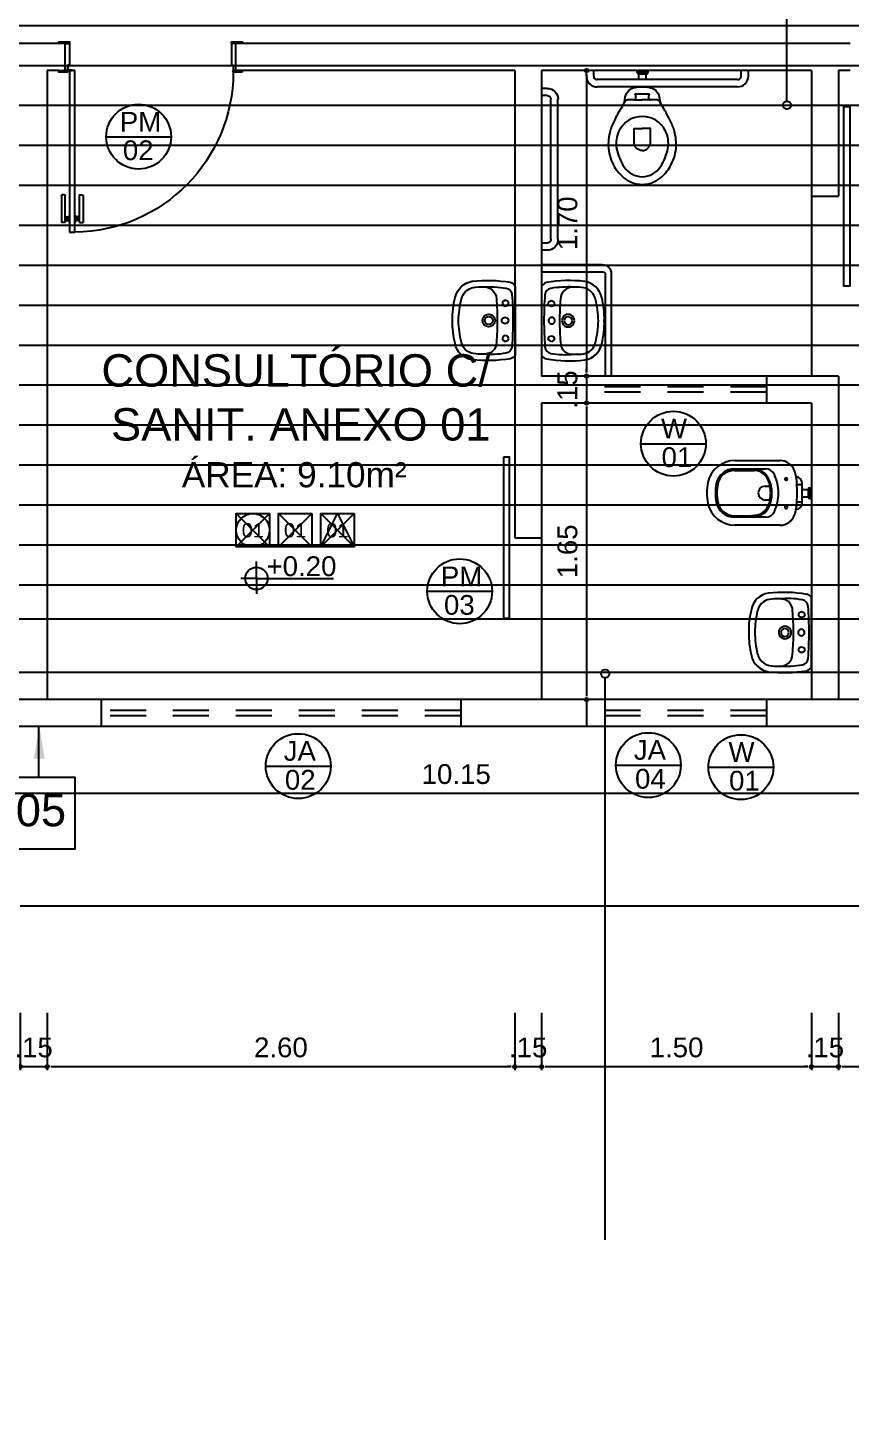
# Model space of a CAD drawing. Header units: millimetres. Extents: x 2125 to 3408, y 1171 to 1686.
# Drawn here: x 3375.31 to 3379.89, y 1521.56 to 1529.32 of the extents above; entities that cross this region are included whole.
import ezdxf
from ezdxf.enums import TextEntityAlignment as Align

# ---------------------------------------------------------------- set-up
doc = ezdxf.new("R2010")
doc.units = ezdxf.units.MM
doc.linetypes.add('CONTORNO_QUADRO_T', pattern=[0.35, 0.2, -0.15])
for name, color, linetype in [('at_Entity', 7, 'Continuous'), ('barras acess', 7, 'Continuous'), ('CALÇADA', 252, 'Continuous'), ('cobertura', 1, 'Continuous'), ('cotas', 7, 'Continuous'), ('ESQUADRIA', 3, 'Continuous'), ('ESQUADRIAS', 7, 'Continuous'), ('Esquadrias_Portas', 2, 'Continuous'), ('JANELA2', 1, 'Continuous'), ('LAYOUT', 7, 'Continuous'), ('Layout_Equipamentos', 7, 'Continuous'), ('PAREDE', 4, 'Continuous'), ('PAREDES', 4, 'Continuous'), ('RUFO', 3, 'Continuous'), ('SAN', 7, 'Continuous'), ('soleira piso', 7, 'Continuous'), ('TEXTO01', 7, 'Continuous'), ('TEXTO02', 3, 'Continuous'), ('TEXTO03', 2, 'Continuous'), ('TEXTO_ESP_FORRO', 62, 'Continuous'), ('TEXTO_ESP_PAREDES', 10, 'Continuous'), ('TEXTO_ESP_PISO', 150, 'Continuous')]:
    doc.layers.add(name, color=color, linetype=linetype)
doc.styles.add('ARIAL', font='sanss___.ttf')
doc.styles.add('ROMANS', font='arial.ttf')
doc.styles.get("Standard").update_dxf_attribs({"font": 'arial.ttf'})
doc.styles.add('TEXTO1', font='swissko.ttf', dxfattribs={"width": 0.6, "height": 0.1})
doc.dimstyles.new('ESCALA75', dxfattribs={"dimtxt": 0.11, "dimasz": 0.02, "dimexe": 0.02, "dimexo": 0.04, "dimgap": 0.05, "dimtad": 1, "dimzin": 4, "dimdsep": 46, "dimtxsty": 'ROMANS', "dimblk1": 'PPC', "dimblk2": 'PPC', "dimsah": 1, "dimcen": 0.02, "dimclrd": 7, "dimclre": 7, "dimclrt": 3, "dimazin": 1, "dimtfac": 1, "dimtix": 1, "dimtmove": 0, "dimatfit": 3, "dimldrblk": 'PPC', "dimfxl": 0, "dimtolj": 1, "dimtzin": 12, "dimarcsym": 0})

# ---------------------------------------------------------------- blocks, each defined once
blk = doc.blocks.new('P90_02')
at = {"layer": 'ESQUADRIAS', "color": 2}
for p, q in [((0.025, 0.075), (0.025, 0.975)), ((0.025, 0.975), (0.055, 0.975)), ((0.055, 0.975), (0.055, 0.075)), ((0.055, 0.075), (0.025, 0.075))]:
    blk.add_line(p, q, dxfattribs=at)
at = {"layer": 'ESQUADRIAS', "color": 3, "linetype": 'Continuous'}
for p, q in [((-0.02, 0.7698), (-0.02, 0.9215)), ((0, 0.9215), (0, 0.7698)), ((0.023, 0.88), (0.023, 0.92)), ((0.057, 0.88), (0.057, 0.92)), ((0.08, 0.9215), (0.08, 0.7698)), ((0.1, 0.7698), (0.1, 0.9215)), ((-0.0035, 0.7668), (-0.0175, 0.7668)), ((0.0835, 0.7668), (0.0975, 0.7668))]:
    blk.add_line(p, q, dxfattribs=at)
at = {"layer": 'ESQUADRIAS', "color": 3}
for p, q in [((0, 0.9215), (-0.02, 0.9215)), ((0, 0.91), (0.023, 0.91)), ((0, 0.9), (0.023, 0.9)), ((0, 0.89), (0.023, 0.89)), ((0.023, 0.92), (0.025, 0.92)), ((0.023, 0.88), (0.025, 0.88)), ((0.057, 0.92), (0.055, 0.92)), ((0.057, 0.88), (0.055, 0.88)), ((0.08, 0.91), (0.057, 0.91)), ((0.08, 0.9), (0.057, 0.9)), ((0.08, 0.89), (0.057, 0.89)), ((0.08, 0.9215), (0.1, 0.9215))]:
    blk.add_line(p, q, dxfattribs=at)
at = {"layer": 'ESQUADRIAS'}
for p, q in [((0.0165, 0.0585), (0.0165, 0.0615)), ((0.0315, 0.0735), (0.0285, 0.0735))]:
    blk.add_line(p, q, dxfattribs=at)
at = {"layer": 'ESQUADRIAS', "color": 3}
for points in [[(0.015, 0.085), (-0.035, 0.085), (-0.035, 0.075), (0.015, 0.075)], [(0.985, 0.085), (0.935, 0.085), (0.935, 0.075), (0.985, 0.075)], [(0.025, -0.075), (0, -0.075), (-0.035, -0.075), (-0.035, -0.085), (0.025, -0.085)], [(0.985, -0.075), (0.925, -0.075), (0.925, -0.085), (0.985, -0.085)]]:
    blk.add_lwpolyline(points, close=True, dxfattribs=at)
at = {"layer": 'ESQUADRIAS', "color": 2}
for points in [[(0.025, 0.045), (0.015, 0.045), (0.015, 0.075), (0, 0.075), (0, -0.075), (0.025, -0.075)], [(0.925, 0.045), (0.935, 0.045), (0.935, 0.075), (0.95, 0.075), (0.95, -0.075), (0.925, -0.075)]]:
    blk.add_lwpolyline(points, close=True, dxfattribs=at)
at = {"layer": 'ESQUADRIAS', "color": 1}
for points in [[(0.016, 0.0705, -0.236068), (0.015, 0.0725), (0.015, 0.07), (0.015, 0.05), (0.016, 0.05)], [(0.0195, 0.074, 0.236068), (0.0175, 0.075), (0.02, 0.075), (0.04, 0.075), (0.04, 0.074)]]:
    blk.add_lwpolyline(points, format="xyb", close=True, dxfattribs=at)
at = {"layer": 'ESQUADRIAS'}
for points in [[(0.0173, 0.0625), (0.0165, 0.0615), (0.016, 0.0615)], [(0.0173, 0.0575), (0.0165, 0.0585), (0.016, 0.0585)], [(0.0173, 0.0596), (0.0175, 0.0596), (0.0175, 0.0575), (0.0173, 0.0575), (0.0173, 0.0625), (0.0175, 0.0625), (0.0175, 0.0604), (0.0173, 0.0604)], [(0.0275, 0.0727), (0.0285, 0.0735), (0.0285, 0.074)], [(0.0304, 0.0727), (0.0304, 0.0725), (0.0325, 0.0725), (0.0325, 0.0727), (0.0275, 0.0727), (0.0275, 0.0725), (0.0296, 0.0725), (0.0296, 0.0727)], [(0.0325, 0.0727), (0.0315, 0.0735), (0.0315, 0.074)]]:
    blk.add_lwpolyline(points, dxfattribs=at)
at = {"layer": 'ESQUADRIAS', "color": 1}
blk.add_circle((0.0175, 0.0725), 0.0025, dxfattribs=at)
at = {"layer": 'ESQUADRIAS'}
blk.add_arc((0.0429, 0.083), 0.8921, 0.12949, 89.22311, dxfattribs=at)
at = {"layer": 'ESQUADRIAS', "color": 3, "linetype": 'Continuous'}
for centre, start, end in [((-0.017, 0.7698), 180, 260.53768), ((-0.003, 0.7698), 260.53768, 360), ((0.083, 0.7698), 180, 279.46232), ((0.097, 0.7698), 279.46232, 0)]:
    blk.add_arc(centre, 0.003, start, end, dxfattribs=at)
blk = doc.blocks.new('P-9-S')
at = {"layer": 'SAN'}
for points in [[(0.0994, -0.1428, -0.047116), (0.0993, -0.1423), (0.0948, -0.1131, 0.305161), (0.04, -0.06, 0.049506), (0, -0.056, 0.049506), (-0.04, -0.06, 0.305161), (-0.0948, -0.1131), (-0.0993, -0.1423, -0.047116), (-0.0994, -0.1428)], [(0.045, -0.13), (0.0805, -0.13, -0.269143), (0.0978, -0.1401), (0.0994, -0.1428, 0.044891), (0.0997, -0.1433), (0.12, -0.18, -0.036783), (0.132, -0.2, -0.0196), (0.153, -0.24, -0.056836), (0.178, -0.3, -0.089116), (0.188, -0.4, -0.095425), (0.1555, -0.5, -0.091656), (0.1, -0.5655, -0.16072), (0, -0.6, -0.16072), (-0.1, -0.5655, -0.091656), (-0.1555, -0.5, -0.095425), (-0.188, -0.4, -0.089116), (-0.178, -0.3, -0.056836), (-0.153, -0.24, -0.0196), (-0.132, -0.2, -0.036783), (-0.12, -0.18), (-0.0997, -0.1433, 0.044891), (-0.0994, -0.1428), (-0.0978, -0.1401, -0.269143), (-0.0805, -0.13), (-0.045, -0.13)], [(0.045, -0.13, -0.414214), (0.035, -0.12), (0.035, -0.107, -0.226163), (0.0376, -0.1016, 0.733322), (0.035, -0.095), (0, -0.095), (-0.035, -0.095, 0.733322), (-0.0376, -0.1016, -0.226163), (-0.035, -0.107), (-0.035, -0.12, -0.414214), (-0.045, -0.13)], [(0, -0.412, -0.394755), (-0.045, -0.368), (-0.045, -0.288), (0, -0.288)], [(0, -0.412, 0.394755), (0.045, -0.368), (0.045, -0.288), (0, -0.288)]]:
    blk.add_lwpolyline(points, format="xyb", dxfattribs=at)
for points in [[(-0.045, -0.13), (-0.0001, -0.13)], [(0.045, -0.13), (0.0001, -0.13)]]:
    blk.add_lwpolyline(points, dxfattribs=at)
blk.add_lwpolyline([(-0.128, -0.3, -0.278895), (0, -0.2215, -0.278895), (0.128, -0.3, -0.167831), (0.1425, -0.4, -0.098952), (0.102, -0.5, -0.247323), (0, -0.557, -0.247323), (-0.102, -0.5, -0.098952), (-0.1425, -0.4, -0.167831)], format="xyb", close=True, dxfattribs=at)
at = {"flags": 3}
blk.add_attdef('CODIGO', text='', height=0.024, dxfattribs=at).set_placement((0, 0), align=Align.MIDDLE)
blk = doc.blocks.new('new block5')
at = {"layer": 'barras acess', "color": 0}
for p, q in [((-0.3905, 0.04), (0.3905, 0.04)), ((-0.3905, 0), (0.3905, 0)), ((-0.4517, -0.0201), (-0.4517, -0.0508)), ((-0.4117, -0.0201), (-0.4117, -0.0508)), ((0.4083, -0.0201), (0.4083, -0.0508)), ((0.4483, -0.0201), (0.4483, -0.0508))]:
    blk.add_line(p, q, dxfattribs=at)
for centre, radius, start, end in [((-0.3917, -0.02), 0.06, 88.8662, 180.13399), ((-0.3915, -0.0201), 0.0201, 87.11376, 179.94862), ((0.3905, -0.0177), 0.0579, 357.61855, 90.9862), ((0.3904, -0.0181), 0.0181, 353.53622, 89.50802)]:
    blk.add_arc(centre, radius, start, end, dxfattribs=at)
blk = doc.blocks.new('new block6')
at = {"layer": 'at_Entity', "color": 0}
for p, q in [((-0.0318, -0.0106), (-0.0318, 0)), ((0.0299, -0.0085), (0.0299, 0)), ((0.0299, -0.0085), (-0.0318, -0.0085)), ((-0.0213, -0.0508), (-0.0213, -0.0212)), ((0.0187, -0.0212), (-0.0213, -0.0212)), ((0.0187, -0.0508), (0.0187, -0.0212))]:
    blk.add_line(p, q, dxfattribs=at)
for centre, radius, start, end in [((-0.0183, -0.0079), 0.0136, 186.96647, 257.5809), ((0.0161, -0.0076), 0.0138, 280.9359, 356.44432)]:
    blk.add_arc(centre, radius, start, end, dxfattribs=at)
blk = doc.blocks.new('PPC')
at = {"color": 2}
blk.add_circle((0, 0), 0.5, dxfattribs=at)
blk = doc.blocks.new('*D1185')
at = {"layer": 'cotas', "color": 7, "lineweight": -2, "transparency": 16777216}
for p, q in [((3375.2714, 1523.8392), (3375.2714, 1523.5192)), ((3375.4214, 1523.8392), (3375.4214, 1523.5192)), ((3375.2514, 1523.5392), (3375.2314, 1523.5392)), ((3375.2714, 1523.5392), (3375.4214, 1523.5392)), ((3375.4414, 1523.5392), (3375.4614, 1523.5392))]:
    blk.add_line(p, q, dxfattribs=at)
at = {"layer": 'DEFPOINTS', "color": 0, "transparency": 16777216}
for p in [(3375.2714, 1524.3421), (3375.4214, 1524.3421), (3375.4214, 1523.5392)]:
    blk.add_point(p, dxfattribs=at)
at = {"layer": 'cotas', "color": 7, "lineweight": -2, "transparency": 16777216, "xscale": 0.02, "yscale": 0.02, "zscale": 0.02}
blk.add_blockref('PPC', (3375.2714, 1523.5392), dxfattribs=at)
at = {"layer": 'cotas', "color": 7, "lineweight": -2, "transparency": 16777216, "xscale": 0.02, "yscale": 0.02, "zscale": 0.02, "rotation": 180}
blk.add_blockref('PPC', (3375.4214, 1523.5392), dxfattribs=at)
at = {"layer": 'cotas', "color": 3, "transparency": 16777216, "insert": (3375.3464, 1523.6454), "char_height": 0.11, "attachment_point": 5, "style": 'ROMANS'}
blk.add_mtext('\\A1;.15', dxfattribs=at)
blk = doc.blocks.new('*D1186')
at = {"layer": 'cotas', "color": 7, "lineweight": -2, "transparency": 16777216}
for p, q in [((3379.6714, 1523.8392), (3379.6714, 1523.5192)), ((3379.8214, 1523.8392), (3379.8214, 1523.5192)), ((3379.6514, 1523.5392), (3379.6314, 1523.5392)), ((3379.6714, 1523.5392), (3379.8214, 1523.5392)), ((3379.8414, 1523.5392), (3379.8614, 1523.5392))]:
    blk.add_line(p, q, dxfattribs=at)
at = {"layer": 'DEFPOINTS', "color": 0, "transparency": 16777216}
for p in [(3379.6714, 1524.3421), (3379.8214, 1524.3421), (3379.8214, 1523.5392)]:
    blk.add_point(p, dxfattribs=at)
at = {"layer": 'cotas', "color": 7, "lineweight": -2, "transparency": 16777216, "xscale": 0.02, "yscale": 0.02, "zscale": 0.02}
blk.add_blockref('PPC', (3379.6714, 1523.5392), dxfattribs=at)
at = {"layer": 'cotas', "color": 7, "lineweight": -2, "transparency": 16777216, "xscale": 0.02, "yscale": 0.02, "zscale": 0.02, "rotation": 180}
blk.add_blockref('PPC', (3379.8214, 1523.5392), dxfattribs=at)
at = {"layer": 'cotas', "color": 3, "transparency": 16777216, "insert": (3379.7464, 1523.6454), "char_height": 0.11, "attachment_point": 5, "style": 'ROMANS'}
blk.add_mtext('\\A1;.15', dxfattribs=at)
blk = doc.blocks.new('*D1187')
at = {"layer": 'cotas', "color": 7, "lineweight": -2, "transparency": 16777216}
for p, q in [((3379.8214, 1523.8392), (3379.8214, 1523.5192)), ((3382.6214, 1523.8392), (3382.6214, 1523.5192)), ((3379.8414, 1523.5392), (3382.6014, 1523.5392))]:
    blk.add_line(p, q, dxfattribs=at)
at = {"layer": 'DEFPOINTS', "color": 0, "transparency": 16777216}
for p in [(3379.8214, 1524.3421), (3382.6214, 1524.3421), (3382.6214, 1523.5392)]:
    blk.add_point(p, dxfattribs=at)
at = {"layer": 'cotas', "color": 7, "lineweight": -2, "transparency": 16777216, "xscale": 0.02, "yscale": 0.02, "zscale": 0.02, "rotation": 180}
blk.add_blockref('PPC', (3379.8214, 1523.5392), dxfattribs=at)
at = {"layer": 'cotas', "color": 7, "lineweight": -2, "transparency": 16777216, "xscale": 0.02, "yscale": 0.02, "zscale": 0.02}
blk.add_blockref('PPC', (3382.6214, 1523.5392), dxfattribs=at)
at = {"layer": 'cotas', "color": 3, "transparency": 16777216, "insert": (3381.2214, 1523.6454), "char_height": 0.11, "attachment_point": 5, "style": 'ROMANS'}
blk.add_mtext('\\A1;2.80', dxfattribs=at)
blk = doc.blocks.new('*D1189')
at = {"layer": 'cotas', "color": 7, "lineweight": -2, "transparency": 16777216}
for p, q in [((3375.4214, 1523.8392), (3375.4214, 1523.5192)), ((3378.0214, 1523.8392), (3378.0214, 1523.5192)), ((3375.4414, 1523.5392), (3378.0014, 1523.5392))]:
    blk.add_line(p, q, dxfattribs=at)
at = {"layer": 'DEFPOINTS', "color": 0, "transparency": 16777216}
for p in [(3378.0214, 1525.2421), (3375.4214, 1524.3421), (3378.0214, 1523.5392)]:
    blk.add_point(p, dxfattribs=at)
at = {"layer": 'cotas', "color": 7, "lineweight": -2, "transparency": 16777216, "xscale": 0.02, "yscale": 0.02, "zscale": 0.02, "rotation": 180}
blk.add_blockref('PPC', (3375.4214, 1523.5392), dxfattribs=at)
at = {"layer": 'cotas', "color": 7, "lineweight": -2, "transparency": 16777216, "xscale": 0.02, "yscale": 0.02, "zscale": 0.02}
blk.add_blockref('PPC', (3378.0214, 1523.5392), dxfattribs=at)
at = {"layer": 'cotas', "color": 3, "transparency": 16777216, "insert": (3376.7214, 1523.6454), "char_height": 0.11, "attachment_point": 5, "style": 'ROMANS'}
blk.add_mtext('\\A1;2.60', dxfattribs=at)
blk = doc.blocks.new('*D1190')
at = {"layer": 'cotas', "color": 7, "lineweight": -2, "transparency": 16777216}
for p, q in [((3378.0214, 1523.8392), (3378.0214, 1523.5192)), ((3378.1714, 1523.8392), (3378.1714, 1523.5192)), ((3378.0014, 1523.5392), (3377.9814, 1523.5392)), ((3378.0214, 1523.5392), (3378.1714, 1523.5392)), ((3378.1914, 1523.5392), (3378.2114, 1523.5392))]:
    blk.add_line(p, q, dxfattribs=at)
at = {"layer": 'DEFPOINTS', "color": 0, "transparency": 16777216}
for p in [(3378.0214, 1525.2421), (3378.1714, 1525.2421), (3378.1714, 1523.5392)]:
    blk.add_point(p, dxfattribs=at)
at = {"layer": 'cotas', "color": 7, "lineweight": -2, "transparency": 16777216, "xscale": 0.02, "yscale": 0.02, "zscale": 0.02}
blk.add_blockref('PPC', (3378.0214, 1523.5392), dxfattribs=at)
at = {"layer": 'cotas', "color": 7, "lineweight": -2, "transparency": 16777216, "xscale": 0.02, "yscale": 0.02, "zscale": 0.02, "rotation": 180}
blk.add_blockref('PPC', (3378.1714, 1523.5392), dxfattribs=at)
at = {"layer": 'cotas', "color": 3, "transparency": 16777216, "insert": (3378.0964, 1523.6454), "char_height": 0.11, "attachment_point": 5, "style": 'ROMANS'}
blk.add_mtext('\\A1;.15', dxfattribs=at)
blk = doc.blocks.new('*D1191')
at = {"layer": 'cotas', "color": 7, "lineweight": -2, "transparency": 16777216}
for p, q in [((3378.1714, 1523.8392), (3378.1714, 1523.5192)), ((3379.6714, 1523.8392), (3379.6714, 1523.5192)), ((3378.1914, 1523.5392), (3379.6514, 1523.5392))]:
    blk.add_line(p, q, dxfattribs=at)
at = {"layer": 'DEFPOINTS', "color": 0, "transparency": 16777216}
for p in [(3378.1714, 1525.2421), (3379.6714, 1524.3421), (3379.6714, 1523.5392)]:
    blk.add_point(p, dxfattribs=at)
at = {"layer": 'cotas', "color": 7, "lineweight": -2, "transparency": 16777216, "xscale": 0.02, "yscale": 0.02, "zscale": 0.02, "rotation": 180}
blk.add_blockref('PPC', (3378.1714, 1523.5392), dxfattribs=at)
at = {"layer": 'cotas', "color": 7, "lineweight": -2, "transparency": 16777216, "xscale": 0.02, "yscale": 0.02, "zscale": 0.02}
blk.add_blockref('PPC', (3379.6714, 1523.5392), dxfattribs=at)
at = {"layer": 'cotas', "color": 3, "transparency": 16777216, "insert": (3378.9214, 1523.6454), "char_height": 0.11, "attachment_point": 5, "style": 'ROMANS'}
blk.add_mtext('\\A1;1.50', dxfattribs=at)
blk = doc.blocks.new('*D1193')
at = {"layer": 'cotas', "color": 7, "lineweight": -2, "transparency": 16777216}
for p, q in [((3378.4214, 1529.081), (3378.4014, 1529.081)), ((3378.4214, 1529.061), (3378.4214, 1527.401)), ((3378.4214, 1527.381), (3378.4014, 1527.381))]:
    blk.add_line(p, q, dxfattribs=at)
at = {"layer": 'DEFPOINTS', "color": 0, "transparency": 16777216}
for p in [(3378.4299, 1529.081), (3378.4214, 1527.381), (3378.4299, 1527.381)]:
    blk.add_point(p, dxfattribs=at)
at = {"layer": 'cotas', "color": 7, "lineweight": -2, "transparency": 16777216, "xscale": 0.02, "yscale": 0.02, "zscale": 0.02}
for p, rotation in [((3378.4214, 1529.081), 90), ((3378.4214, 1527.381), 270)]:
    blk.add_blockref('PPC', p, dxfattribs=dict(at, rotation=rotation))
at = {"layer": 'cotas', "color": 3, "transparency": 16777216, "insert": (3378.3152, 1528.231), "char_height": 0.11, "attachment_point": 5, "rotation": 90, "style": 'ROMANS'}
blk.add_mtext('\\A1;1.70', dxfattribs=at)
blk = doc.blocks.new('*D1194')
at = {"layer": 'cotas', "color": 7, "lineweight": -2, "transparency": 16777216}
for p, q in [((3378.4214, 1527.401), (3378.4214, 1527.421)), ((3378.4214, 1527.381), (3378.4014, 1527.381)), ((3378.4214, 1527.381), (3378.4214, 1527.231)), ((3378.4214, 1527.231), (3378.4014, 1527.231)), ((3378.4214, 1527.211), (3378.4214, 1527.191))]:
    blk.add_line(p, q, dxfattribs=at)
at = {"layer": 'DEFPOINTS', "color": 0, "transparency": 16777216}
for p in [(3378.4299, 1527.381), (3378.4214, 1527.231), (3378.4299, 1527.231)]:
    blk.add_point(p, dxfattribs=at)
at = {"layer": 'cotas', "color": 7, "lineweight": -2, "transparency": 16777216, "xscale": 0.02, "yscale": 0.02, "zscale": 0.02}
for p, rotation in [((3378.4214, 1527.381), 270), ((3378.4214, 1527.231), 90)]:
    blk.add_blockref('PPC', p, dxfattribs=dict(at, rotation=rotation))
at = {"layer": 'cotas', "color": 3, "transparency": 16777216, "insert": (3378.3152, 1527.306), "char_height": 0.11, "attachment_point": 5, "rotation": 90, "style": 'ROMANS'}
blk.add_mtext('\\A1;.15', dxfattribs=at)
blk = doc.blocks.new('*D1195')
at = {"layer": 'cotas', "color": 7, "lineweight": -2, "transparency": 16777216}
for p, q in [((3378.4214, 1527.231), (3378.4014, 1527.231)), ((3378.4214, 1527.211), (3378.4214, 1525.601)), ((3378.4214, 1525.581), (3378.4014, 1525.581))]:
    blk.add_line(p, q, dxfattribs=at)
at = {"layer": 'DEFPOINTS', "color": 0, "transparency": 16777216}
for p in [(3378.4299, 1527.231), (3378.4214, 1525.581), (3378.4214, 1525.581)]:
    blk.add_point(p, dxfattribs=at)
at = {"layer": 'cotas', "color": 7, "lineweight": -2, "transparency": 16777216, "xscale": 0.02, "yscale": 0.02, "zscale": 0.02}
for p, rotation in [((3378.4214, 1527.231), 90), ((3378.4214, 1525.581), 270)]:
    blk.add_blockref('PPC', p, dxfattribs=dict(at, rotation=rotation))
at = {"layer": 'cotas', "color": 3, "transparency": 16777216, "insert": (3378.3152, 1526.406), "char_height": 0.11, "attachment_point": 5, "rotation": 90, "style": 'ROMANS'}
blk.add_mtext('\\A1;1.65', dxfattribs=at)
blk = doc.blocks.new('*D1232')
at = {"layer": 'DEFPOINTS', "color": 0, "transparency": 16777216}
for p in [(3377.905, 1529.081), (3377.905, 1525.581), (3382.5181, 1525.581)]:
    blk.add_point(p, dxfattribs=at)
at = {"layer": 'Layout_Equipamentos', "color": 7, "lineweight": -2, "transparency": 16777216}
for p, q in [((3382.2181, 1529.081), (3382.5381, 1529.081)), ((3382.5181, 1529.061), (3382.5181, 1525.601)), ((3382.2181, 1525.581), (3382.5381, 1525.581))]:
    blk.add_line(p, q, dxfattribs=at)
at = {"layer": 'Layout_Equipamentos', "color": 7, "lineweight": -2, "transparency": 16777216, "xscale": 0.02, "yscale": 0.02, "zscale": 0.02}
for p, rotation in [((3382.5181, 1529.081), 90), ((3382.5181, 1525.581), 270)]:
    blk.add_blockref('PPC', p, dxfattribs=dict(at, rotation=rotation))
at = {"layer": 'Layout_Equipamentos', "color": 3, "transparency": 16777216, "insert": (3382.4119, 1527.331), "char_height": 0.11, "attachment_point": 5, "rotation": 90, "style": 'ROMANS'}
blk.add_mtext('\\A1;3.50', dxfattribs=at)
blk = doc.blocks.new('new block8')
at = {"layer": 'at_Entity', "color": 0}
for p, q in [((0, 0), (-0.3388, 0)), ((0, 0.04), (-0.3372, 0.04))]:
    blk.add_line(p, q, dxfattribs=at)
at = {"layer": 'at_Entity', "color": 7}
for p, q in [((-0.3872, -0.01), (-0.3872, -0.58)), ((-0.3555, -0.58), (-0.3555, -0.0169))]:
    blk.add_line(p, q, dxfattribs=at)
at = {"layer": 'at_Entity'}
blk.add_arc((-0.3372, -0.01), 0.05, 90, 180, dxfattribs=at)
at = {"layer": 'at_Entity', "color": 7}
blk.add_arc((-0.3383, -0.0172), 0.0172, 91.789, 179.08861, dxfattribs=at)
blk = doc.blocks.new('new block12')
at = {"layer": 'at_Entity', "color": 0}
for p, q in [((-0.1904, 0), (0, 0)), ((-0.1143, 0.055), (-0.1079, 0.0656)), ((-0.1079, 0.0423), (-0.1143, 0.055)), ((-0.1079, 0.0656), (-0.0973, 0.0719)), ((-0.0973, 0.036), (-0.1079, 0.0423)), ((-0.0973, 0.0719), (-0.0846, 0.0656)), ((-0.0846, 0.0423), (-0.0973, 0.036)), ((-0.0846, 0.0656), (-0.0804, 0.055)), ((-0.0804, 0.055), (-0.0846, 0.0423)), ((-0.0635, 0), (0.1248, 0)), ((0, 0), (0.1926, 0)), ((0.0825, 0.055), (0.0868, 0.0656)), ((0.0868, 0.0423), (0.0825, 0.055)), ((0.0868, 0.0656), (0.0995, 0.0719)), ((0.0995, 0.036), (0.0868, 0.0423)), ((0.0995, 0.0719), (0.11, 0.0656)), ((0.11, 0.0423), (0.0995, 0.036)), ((0.11, 0.0656), (0.1164, 0.055)), ((0.1164, 0.055), (0.11, 0.0423))]:
    blk.add_line(p, q, dxfattribs=at)
for centre, radius, start, end in [((-0.1037, 0.2192), 0.1175, 102.51398, 169.94425), ((-0.0119, -0.1249), 0.4735, 88.69805, 104.42194), ((0.0138, -0.2613), 0.5766, 91.35244, 103.5038), ((0.0099, -0.1255), 0.4741, 75.63679, 91.34148), ((-0.0133, -0.2572), 0.5725, 76.4579, 88.69664), ((0.1075, 0.2249), 0.1107, 7.71962, 79.59246), ((0.5296, 0.1532), 0.7539, 173.41338, 189.69292), ((0.1228, 0.188), 0.311, 171.32208, 181.82646), ((-0.1021, 0.2163), 0.0847, 102.94607, 167.28087), ((0.1052, 0.222), 0.0784, 8.41938, 78.38368), ((-0.1329, 0.1882), 0.3189, 357.99462, 8.16964), ((-0.5309, 0.1535), 0.7531, 350.27914, 6.57653), ((0.4249, 0.1494), 0.6136, 177.32306, 189.24154), ((-0.1166, 0.1739), 0.0716, 176.60246, 219.59969), ((-0.0011, 0.1471), 0.0349, 150.00315, 209.99685), ((-0.0011, 0.1471), 0.0349, 90, 149.99293), ((-0.0011, 0.1471), 0.0222, 90, 180), ((-0.0011, 0.1471), 0.0349, 29.99676, 89.99928), ((-0.0011, 0.1471), 0.0222, 360, 90), ((-0.0011, 0.1471), 0.0349, 330.00315, 29.99685), ((0.1078, 0.1732), 0.0781, 324.65246, 2.83944), ((-0.2623, 0.1317), 0.4504, 349.78202, 5.79718), ((-0.1209, 0.1714), 0.0667, 220.34381, 269.44866), ((0.0021, 1.5743), 1.4748, 265.18956, 269.93912), ((-0.0011, 0.1471), 0.0349, 209.99676, 269.99928), ((-0.0011, 0.1471), 0.0222, 180, 270), ((-0.0011, 0.1471), 0.0222, 270.00968, 360), ((-0.0011, 0.1471), 0.0349, 270, 329.99293), ((-0.001, 1.4521), 1.3526, 270.02076, 275.09507), ((0.1226, 0.1679), 0.0631, 266.77318, 320.7547), ((-0.1647, 0.0446), 0.0522, 200.54167, 238.93005), ((-0.1427, 0.0567), 0.0385, 188.75581, 265.61268), ((-0.0074, 1.7284), 1.7156, 265.3753, 270.21026), ((-0.0011, 0.0561), 0.018, 150.01278, 209.98722), ((-0.0011, 0.0561), 0.018, 90, 150.03984), ((-0.0011, 0.0561), 0.018, 210.01908, 270.03665), ((-0.001, 0.0561), 0.018, 30.01908, 90.03665), ((-0.0011, 0.0561), 0.018, 270, 330.03984), ((-0.0011, 1.8918), 1.879, 270, 274.41438), ((-0.0011, 0.0561), 0.018, 330.01278, 29.98722), ((0.1414, 0.0585), 0.0402, 273.11398, 350.39284), ((0.1736, 0.034), 0.0386, 297.86727, 348.56925)]:
    blk.add_arc(centre, radius, start, end, dxfattribs=at)
blk = doc.blocks.new('new block13')
at = {"layer": 'at_Entity', "color": 0}
for p, q in [((-0.0317, 0), (0.0317, 0)), ((0.0529, -0.0508), (-0.0529, -0.0508)), ((-0.0487, -0.0804), (-0.0487, -0.0603)), ((-0.0307, -0.0063), (0.0286, -0.0063)), ((-0.0212, -0.0508), (-0.0212, -0.019)), ((-0.0212, -0.019), (0.019, -0.019)), ((0.019, -0.0508), (0.019, -0.019)), ((0.0487, -0.0603), (0.0487, -0.0806)), ((-0.182, -0.4243), (-0.182, -0.1746)), ((-0.0386, -0.2575), (-0.0386, -0.23)), ((0.0376, -0.2302), (0.0376, -0.2575)), ((0.1778, -0.1746), (0.1778, -0.4243))]:
    blk.add_line(p, q, dxfattribs=at)
for centre, radius, start, end in [((-0.054, -0.0898), 0.0391, 88.4183, 173.44927), ((-0.0391, -0.0603), 0.00952, 90, 180), ((-0.0212, -0.0095), 0.00952, 180, 270), ((0.019, -0.0095), 0.00952, 270, 0), ((0.0391, -0.0603), 0.00952, 360, 90), ((0.052, -0.0896), 0.0388, 5.57545, 88.62977), ((-0.0972, -0.1743), 0.0848, 109.07892, 180.19973), ((-0.0434, -0.329), 0.2486, 92.04895, 109.14504), ((-0.0794, -0.1407), 0.00741, 90, 180), ((-0.0794, -0.1407), 0.00741, 180, 270), ((-0.0794, -0.1407), 0.00741, 360, 90), ((-0.0794, -0.1407), 0.00741, 270, 0), ((-0.0024, -1.4753), 1.3956, 87.9511, 92.0489), ((0.0393, -0.3283), 0.2479, 70.84273, 88.10915), ((0.0772, -0.1407), 0.00741, 90, 180), ((0.0772, -0.1407), 0.00741, 180, 270), ((0.0772, -0.1407), 0.00741, 360, 90), ((0.0772, -0.1407), 0.00741, 270, 0), ((0.093, -0.1743), 0.0848, 359.80026, 70.92109), ((-0.0815, -0.255), 0.054, 114.96096, 180.90637), ((-0.0011, -0.4276), 0.2444, 90, 114.96061), ((-0.0048, -0.3879), 0.1679, 88.71824, 116.14042), ((-0.0115, -0.383), 0.1554, 100.31332, 113.389), ((-0.0011, -0.4264), 0.2, 90, 101.01713), ((0.0027, -0.3879), 0.1679, 63.86138, 91.27996), ((-0.0011, -0.4264), 0.1999, 78.98071, 90.00216), ((-0.001, -0.4276), 0.2444, 65.03909, 90.00031), ((0.021, -0.3344), 0.1055, 63.00165, 81.19506), ((0.0794, -0.255), 0.054, 359.09364, 65.03903), ((-8.9781, -0.2835), 8.8426, 359.07167, 0.18792), ((-0.0408, -0.3242), 0.0949, 113.57268, 176.73291), ((-0.0434, -0.3185), 0.0836, 110.86304, 180.23624), ((-0.003, -0.2599), 0.0357, 176.04448, 272.34457), ((-0.0016, -0.2564), 0.0391, 270.00275, 0), ((0.0391, -0.3185), 0.0836, 359.76378, 69.13694), ((0.0398, -0.3228), 0.0932, 2.44256, 66.73357), ((9.2796, -0.3417), 9.1467, 179.46215, 180.53334), ((-5.7851, -0.3984), 5.6587, 359.71033, 0.80566), ((-0.525, -0.3855), 0.6512, 356.35133, 5.87799), ((-0.0265, -0.4243), 0.1555, 180.0055, 257.29432), ((-0.0313, -0.426), 0.1054, 180.42333, 258.8896), ((-0.0333, -0.4294), 0.0932, 178.50021, 259.65589), ((0.0307, -0.4285), 0.0942, 280.56886, 0.92835), ((0.0307, -0.4285), 0.1026, 280.56885, 0.92836), ((0.0222, -0.4243), 0.1555, 282.71283, 359.99834), ((-0.001, -0.2579), 0.2762, 259.43664, 269.99959), ((-0.0014, -0.2601), 0.2655, 259.43664, 270.00277), ((-0.0021, -0.2455), 0.2801, 270.13603, 280.28493), ((-0.0011, -0.2581), 0.2759, 270, 280.57699), ((-0.0021, -0.2899), 0.292, 258.43496, 281.56825)]:
    blk.add_arc(centre, radius, start, end, dxfattribs=at)
at = {"layer": 'Layout_Equipamentos'}
for p, q in [((-0.0307, -0.0095), (-0.0307, 0)), ((0.0286, -0.0095), (0.0286, 0))]:
    blk.add_line(p, q, dxfattribs=at)
blk = doc.blocks.new('Esp_Pis_Par_For_Esc100')
at = {"layer": 'DEFPOINTS'}
for p, q in [((0, 0.37), (0.37, 0)), ((0.37, 0.37), (0, 0)), ((0.47, 0.37), (0.84, 0)), ((0.84, 0.37), (0.47, 0)), ((0.94, 0.37), (1.31, 0)), ((1.31, 0.37), (0.94, 0)), ((0.47, 0), (0.37, 0)), ((0.94, 0), (0.84, 0))]:
    blk.add_line(p, q, dxfattribs=at)
for points in [[(0.37, 0.37), (0.37, 0), (0, 0), (0, 0.37)], [(1.31, 0.37), (1.31, 0), (0.94, 0), (0.94, 0.37)]]:
    blk.add_lwpolyline(points, close=True, dxfattribs=at)
at = {"layer": 'TEXTO_ESP_FORRO'}
blk.add_lwpolyline([(0.94, 0), (1.125, 0.37), (1.31, 0)], close=True, dxfattribs=at)
at = {"layer": 'TEXTO_ESP_PAREDES'}
blk.add_lwpolyline([(0.84, 0.37), (0.84, 0), (0.47, 0), (0.47, 0.37)], close=True, dxfattribs=at)
at = {"layer": 'TEXTO_ESP_PISO'}
blk.add_circle((0.185, 0.185), 0.185, dxfattribs=at)
at = {"layer": 'TEXTO_ESP_FORRO', "color": 3, "linetype": 'ByBlock', "style": 'ARIAL', "text_generation_flag": 6}
blk.add_attdef('FOR', text='', height=0.16, rotation=180, dxfattribs=at).set_placement((1.125, 0.185), align=Align.MIDDLE_CENTER)
at = {"layer": 'TEXTO_ESP_PAREDES', "color": 3, "linetype": 'ByBlock', "ltscale": 0.0001, "style": 'ARIAL', "text_generation_flag": 6}
blk.add_attdef('PAR', text='', height=0.16, rotation=180, dxfattribs=at).set_placement((0.655, 0.185), align=Align.MIDDLE_CENTER)
at = {"layer": 'TEXTO_ESP_PISO', "color": 3, "linetype": 'ByBlock', "style": 'ARIAL', "text_generation_flag": 6}
blk.add_attdef('PIS', text='', height=0.16, rotation=180, dxfattribs=at).set_placement((0.185, 0.185), align=Align.MIDDLE_CENTER)
blk = doc.blocks.new('new block4')
at = {"layer": 'TEXTO01'}
h = blk.add_hatch(dxfattribs=at)
h.set_pattern_fill('ANGLE', color=256)
h.set_pattern_definition([(0, (-2260.456, -913.906), (0, 6.985), [5.08, -1.905]), (90, (-2260.456, -913.906), (-6.985, 4e-16), [5.08, -1.905])])
h.paths.add_polyline_path([(0, 0), (0, -0.0624, 0.414214), (0.0624, 0)])
h.paths.add_polyline_path([(0, 0), (0, 0.0624, 0.414214), (-0.0624, 0)])
for q in [(0, 0.093), (-0.0862, 0), (0.4292, 0), (0, -0.0852)]:
    blk.add_line((0, 0), q, dxfattribs=at)
blk.add_circle((0, 0), 0.0624, dxfattribs=at)
blk = doc.blocks.new('*D1334')
at = {"layer": 'cotas', "color": 7, "lineweight": -2, "transparency": 16777216}
for p, q in [((3372.6214, 1525.3599), (3372.6214, 1525.0399)), ((3382.7714, 1525.3599), (3382.7714, 1525.0399)), ((3372.6414, 1525.0599), (3382.7514, 1525.0599))]:
    blk.add_line(p, q, dxfattribs=at)
at = {"layer": 'DEFPOINTS', "color": 0, "transparency": 16777216}
for p in [(3372.6214, 1525.581), (3382.7714, 1525.581), (3382.7714, 1525.0599)]:
    blk.add_point(p, dxfattribs=at)
at = {"layer": 'cotas', "color": 7, "lineweight": -2, "transparency": 16777216, "xscale": 0.02, "yscale": 0.02, "zscale": 0.02, "rotation": 180}
blk.add_blockref('PPC', (3372.6214, 1525.0599), dxfattribs=at)
at = {"layer": 'cotas', "color": 7, "lineweight": -2, "transparency": 16777216, "xscale": 0.02, "yscale": 0.02, "zscale": 0.02}
blk.add_blockref('PPC', (3382.7714, 1525.0599), dxfattribs=at)
at = {"layer": 'cotas', "color": 3, "transparency": 16777216, "insert": (3377.6964, 1525.166), "char_height": 0.11, "attachment_point": 5, "style": 'ROMANS'}
blk.add_mtext('\\A1;10.15', dxfattribs=at)

msp = doc.modelspace()

# ---------------------------------------------------------------- hatches: boundary and pattern name
at = {"layer": 'cobertura'}
h = msp.add_hatch(dxfattribs=at)
h.set_pattern_fill('ANSI31', color=256, scale=0.07, angle=315)
h.set_pattern_definition([(0, (1004.02428, 690.56013), (7e-17, 0.22225), [])])
h.paths.add_polyline_path([(3372.5464, 1526.031), (3382.6714, 1526.031), (3382.6714, 1534.731), (3372.5464, 1534.731)])
h.paths.add_polyline_path([(3376.9328, 1530.9554), (3377.569, 1530.3305), (3376.9328, 1529.7055)], flags=16)
h.paths.add_polyline_path([(3376.9772, 1530.1942), (3377.4215, 1530.1942), (3377.4215, 1530.478), (3376.9772, 1530.478)], flags=8)
at = {"layer": 'TEXTO01'}
h = msp.add_hatch(dxfattribs=at)
h.set_pattern_fill('ANGLE', color=256)
h.set_pattern_definition([(0, (1094.378, 646.282), (0, 6.985), [5.08, -1.905]), (90, (1094.378, 646.282), (-6.985, 4e-16), [5.08, -1.905])])
h.paths.add_polyline_path([(3379.5583, 1528.8878, 1), (3379.5127, 1528.8878, 1)])
h = msp.add_hatch(dxfattribs=at)
h.set_pattern_fill('ANGLE', color=256)
h.set_pattern_definition([(0, (1093.3674, 643.12), (0, 6.985), [5.08, -1.905]), (90, (1093.3674, 643.12), (-6.985, 4e-16), [5.08, -1.905])])
h.paths.add_polyline_path([(3378.5477, 1525.7256, 1), (3378.502, 1525.7256, 1)])

# ---------------------------------------------------------------- linework, layer by layer
msp.add_line((3375.375, 1525.1491), (3375.375, 1525.431))
msp.add_lwpolyline([(3375.175, 1525.1491), (3375.575, 1525.1491), (3375.575, 1524.7491), (3375.175, 1524.7491)], close=True)
at = {"layer": 'CALÇADA', "linetype": 'Continuous'}
msp.add_line((3381.6214, 1524.431), (3375.2714, 1524.431), dxfattribs=at)
at = {"layer": 'ESQUADRIA', "linetype": 'CONTORNO_QUADRO_T'}
for p, q in [((3379.4214, 1527.321), (3378.4214, 1527.321)), ((3379.4214, 1527.291), (3378.4214, 1527.291)), ((3377.7214, 1525.521), (3375.7214, 1525.521)), ((3377.7214, 1525.491), (3375.7214, 1525.491)), ((3379.4214, 1525.521), (3378.4214, 1525.521)), ((3379.4214, 1525.491), (3378.4214, 1525.491))]:
    msp.add_line(p, q, dxfattribs=at)
at = {"layer": 'Esquadrias_Portas'}
for points in [[(3379.8514, 1528.881), (3379.8847, 1528.881), (3379.8847, 1527.881), (3379.8514, 1527.881), (3379.8514, 1528.881)], [(3377.9614, 1526.9315), (3377.9914, 1526.9315), (3377.9914, 1526.0315), (3377.9614, 1526.0315), (3377.9614, 1526.9315)]]:
    msp.add_lwpolyline(points, dxfattribs=at)
at = {"layer": 'JANELA2'}
for p, q in [((3378.4214, 1527.381), (3378.4214, 1527.231)), ((3379.4214, 1527.381), (3379.4214, 1527.231)), ((3375.7214, 1525.581), (3375.7214, 1525.431)), ((3377.7214, 1525.581), (3377.7214, 1525.431)), ((3378.4214, 1525.581), (3378.4214, 1525.431)), ((3379.4214, 1525.581), (3379.4214, 1525.431))]:
    msp.add_line(p, q, dxfattribs=at)
at = {"layer": 'LAYOUT'}
msp.add_solid([(3375.3482, 1525.2532), (3375.3782, 1525.4332), (3375.4082, 1525.2532)], dxfattribs=at)
at = {"layer": 'PAREDE', "linetype": 'Continuous'}
for p, q in [((3375.4864, 1529.231), (3373.5214, 1529.231)), ((3379.8864, 1529.231), (3376.4714, 1529.231)), ((3375.4214, 1529.081), (3375.4214, 1525.581)), ((3375.4864, 1529.081), (3375.4214, 1529.081)), ((3378.0214, 1529.081), (3376.4714, 1529.081)), ((3378.0214, 1529.081), (3378.0214, 1526.481)), ((3378.1714, 1529.081), (3378.1714, 1527.381)), ((3379.6714, 1529.081), (3378.1714, 1529.081)), ((3379.6714, 1529.081), (3379.6714, 1528.381)), ((3379.8214, 1529.081), (3379.8214, 1528.381)), ((3379.8864, 1529.081), (3379.8214, 1529.081)), ((3379.6714, 1528.381), (3379.8214, 1528.381)), ((3379.8214, 1527.381), (3378.1714, 1527.381)), ((3379.8214, 1527.381), (3379.8214, 1525.581)), ((3378.1714, 1527.231), (3378.1714, 1526.481)), ((3379.6714, 1527.231), (3378.1714, 1527.231)), ((3379.6714, 1527.231), (3379.6714, 1525.581)), ((3378.0214, 1526.481), (3378.1714, 1526.481)), ((3379.6714, 1525.581), (3375.4214, 1525.581)), ((3382.6214, 1525.581), (3379.8214, 1525.581)), ((3382.6214, 1525.431), (3372.3214, 1525.431))]:
    msp.add_line(p, q, dxfattribs=at)
at = {"layer": 'PAREDES'}
msp.add_lwpolyline([(3372.6214, 1519.781), (3358.9214, 1519.781), (3358.9214, 1523.581), (3360.4714, 1523.581), (3360.4714, 1525.581), (3358.9214, 1525.581), (3358.9214, 1529.381), (3363.1714, 1529.381), (3363.3214, 1529.381), (3363.3214, 1535.181), (3403.7214, 1535.181), (3403.7214, 1525.981), (3400.8714, 1525.981), (3400.8714, 1527.431), (3391.9214, 1527.431), (3391.9214, 1519.781), (3382.7714, 1519.781), (3382.7714, 1525.581), (3372.6214, 1525.581), (3372.6214, 1519.781)], dxfattribs=at)
msp.add_lwpolyline([(3372.4714, 1519.931), (3359.0714, 1519.931), (3359.0714, 1523.431), (3360.6214, 1523.431), (3360.6214, 1525.731), (3359.0714, 1525.731), (3359.0714, 1529.231), (3363.1714, 1529.231), (3363.4714, 1529.231), (3363.4714, 1535.031), (3403.5714, 1535.031), (3403.5714, 1526.131), (3401.0214, 1526.131), (3401.0214, 1527.581), (3391.7714, 1527.581), (3391.7714, 1519.931), (3382.9214, 1519.931), (3382.9214, 1525.731), (3372.4714, 1525.731)], close=True, dxfattribs=at)
at = {"layer": 'RUFO'}
msp.add_line((3372.1714, 1526.031), (3382.6714, 1526.031), dxfattribs=at)
at = {"layer": 'soleira piso'}
for p, q in [((3379.6714, 1528.381), (3379.6714, 1527.381)), ((3378.1714, 1526.481), (3378.1714, 1525.581))]:
    msp.add_line(p, q, dxfattribs=at)
at = {"layer": 'TEXTO01'}
for p, q in [((3379.5353, 1528.9107), (3379.5353, 1530.1584)), ((3375.75, 1528.7127), (3376.1108, 1528.7127)), ((3378.7237, 1527.0049), (3379.0845, 1527.0049)), ((3377.5354, 1526.1836), (3377.8961, 1526.1836)), ((3378.524, 1522.5753), (3378.524, 1525.7028)), ((3376.6376, 1525.2111), (3376.9984, 1525.2111)), ((3378.5844, 1525.2167), (3378.9452, 1525.2167)), ((3379.099, 1525.2052), (3379.4598, 1525.2052))]:
    msp.add_line(p, q, dxfattribs=at)
for centre, radius in [((3375.9304, 1528.7127), 0.1804), ((3379.5355, 1528.8878), 0.0228), ((3378.9041, 1527.0049), 0.1804), ((3377.7157, 1526.1836), 0.1804), ((3378.5249, 1525.7256), 0.0228), ((3376.818, 1525.2111), 0.1804), ((3378.7648, 1525.2167), 0.1804), ((3379.2794, 1525.2052), 0.1804)]:
    msp.add_circle(centre, radius, dxfattribs=at)

# ---------------------------------------------------------------- block references
at = {"layer": 'barras acess', "rotation": 180}
msp.add_blockref('new block5', (3378.8697, 1529.0302), dxfattribs=at)
at = {"layer": 'barras acess', "xscale": -1, "rotation": 270}
msp.add_blockref('new block5', (3378.2222, 1528.5327), dxfattribs=at)
at = {"layer": 'ESQUADRIAS', "xscale": -1, "rotation": 180}
msp.add_blockref('P90_02', (3375.5214, 1529.156), dxfattribs=at)
at = {"layer": 'Layout_Equipamentos'}
msp.add_blockref('new block6', (3378.7338, 1529.081), dxfattribs=at)
at = {"layer": 'Layout_Equipamentos', "xscale": -1}
for name, p in [('P-9-S', (3378.7308, 1529.047)), ('new block8', (3378.1714, 1527.961))]:
    msp.add_blockref(name, p, dxfattribs=at)
at = {"layer": 'Layout_Equipamentos', "xscale": -1, "rotation": 90}
msp.add_blockref('new block12', (3378.0243, 1527.6891), dxfattribs=at)
at = {"layer": 'Layout_Equipamentos'}
for name, p, rotation in [('new block12', (3378.1714, 1527.688), 270), ('new block13', (3379.6714, 1526.729), 270), ('new block12', (3379.6714, 1525.9553), 89.99999999999999)]:
    msp.add_blockref(name, p, dxfattribs=dict(at, rotation=rotation))
at = {"layer": 'TEXTO01'}
msp.add_blockref('new block4', (3376.5851, 1526.2555), dxfattribs=at)
at = {"layer": 'TEXTO02', "xscale": 0.5, "yscale": 0.5, "zscale": 0.5}
msp.add_blockref('Esp_Pis_Par_For_Esc100', (3376.4732, 1526.4307), dxfattribs=at).add_auto_attribs({'PIS': '01', 'PAR': '01', 'FOR': '01'})

# ---------------------------------------------------------------- texts
at = {"layer": 'cotas', "ltscale": 0.0001, "insert": (3376.5732, 1526.3783), "char_height": 0.11, "width": 0.503613, "attachment_point": 1, "style": 'TEXTO1'}
msp.add_mtext('\\pi0.06832;{\\fSansSerif|b0|i0|c2|p2;\\W1;+0.20}', dxfattribs=at)
at = {"layer": 'TEXTO01', "ltscale": 0.0001, "char_height": 0.11, "width": 0.330365, "attachment_point": 1, "style": 'TEXTO1'}
for s, insert in [('{\\fSansSerif|b0|i0|c2|p2;\\W1;PM}', (3375.8256, 1528.8506)), ('{\\fSansSerif|b0|i0|c2|p2;\\W1;02}', (3375.8427, 1528.6922)), ('{\\fSansSerif|b0|i0|c2|p2;\\W1;W}', (3378.8349, 1527.1444)), ('{\\fSansSerif|b0|i0|c2|p2;\\W1;01}', (3378.8381, 1526.9847)), ('{\\fSansSerif|b0|i0|c2|p2;\\W1;PM}', (3377.611, 1526.3215)), ('{\\fSansSerif|b0|i0|c2|p2;\\W1;03}', (3377.6281, 1526.163)), ('{\\fSansSerif|b0|i0|c2|p2;\\W1;JA}', (3376.7369, 1525.3506)), ('{\\fSansSerif|b0|i0|c2|p2;\\W1;JA}', (3378.6837, 1525.3562)), ('{\\fSansSerif|b0|i0|c2|p2;\\W1;W}', (3379.2102, 1525.3447)), ('{\\fSansSerif|b0|i0|c2|p2;\\W1;02}', (3376.7436, 1525.1899)), ('{\\fSansSerif|b0|i0|c2|p2;\\W1;04}', (3378.6905, 1525.1956)), ('{\\fSansSerif|b0|i0|c2|p2;\\W1;01}', (3379.2134, 1525.185))]:
    msp.add_mtext(s, dxfattribs=dict(at, insert=insert))
at = {"layer": 'TEXTO02', "ltscale": 0.0001, "insert": (3375.2475, 1525.0562), "char_height": 0.18, "attachment_point": 1}
msp.add_mtext('05', dxfattribs=at)
at = {"layer": 'TEXTO03', "ltscale": 0.0001, "insert": (3374.9851, 1527.5023), "char_height": 0.12, "width": 3.592802, "attachment_point": 1, "style": 'TEXTO1'}
msp.add_mtext('\\pi0.73825;{\\fSansSerif|b0|i0|c2|p2;\\H1.5x;\\W1;\\C2;CONSULTÓRIO C/\\P\\pi0.79196;SANIT. ANEXO 01\\P\\pi1.1854;\\H0.77777x;\\C3;ÁREA: 9.10m²}', dxfattribs=at)

# ---------------------------------------------------------------- dimensions: what is measured, and where the dimension line sits
at = {"layer": 'cotas'}
for base, p1, p2, picture, middle in [((3378.4214, 1527.381), (3378.4299, 1529.081), (3378.4299, 1527.381), '*D1193', (3378.3152, 1528.231)), ((3378.4214, 1527.231), (3378.4299, 1527.381), (3378.4299, 1527.231), '*D1194', (3378.3152, 1527.306)), ((3378.4214, 1525.581), (3378.4299, 1527.231), (3378.4214, 1525.581), '*D1195', (3378.3152, 1526.406))]:
    dim = msp.add_linear_dim(base=base, p1=p1, p2=p2, angle=90, dimstyle='ESCALA75', override={"dimtmove": 1}, dxfattribs=at)
    dim.commit()
    dim.dimension.update_dxf_attribs({"geometry": picture, "text_midpoint": middle})
dim = msp.add_linear_dim(base=(3382.7714, 1525.0599), p1=(3372.6214, 1525.581), p2=(3382.7714, 1525.581), dimstyle='ESCALA75', dxfattribs=at)
dim.commit()
dim.dimension.update_dxf_attribs({"geometry": '*D1334', "text_midpoint": (3377.6964, 1525.166)})
for base, p1, p2, picture, middle in [((3378.0214, 1523.5392), (3375.4214, 1524.3421), (3378.0214, 1525.2421), '*D1189', (3376.7214, 1523.6454)), ((3378.1714, 1523.5392), (3378.0214, 1525.2421), (3378.1714, 1525.2421), '*D1190', (3378.0964, 1523.6454)), ((3379.6714, 1523.5392), (3378.1714, 1525.2421), (3379.6714, 1524.3421), '*D1191', (3378.9214, 1523.6454)), ((3375.4214, 1523.5392), (3375.2714, 1524.3421), (3375.4214, 1524.3421), '*D1185', (3375.3464, 1523.6454)), ((3379.8214, 1523.5392), (3379.6714, 1524.3421), (3379.8214, 1524.3421), '*D1186', (3379.7464, 1523.6454)), ((3382.6214, 1523.5392), (3379.8214, 1524.3421), (3382.6214, 1524.3421), '*D1187', (3381.2214, 1523.6454))]:
    dim = msp.add_linear_dim(base=base, p1=p1, p2=p2, dimstyle='ESCALA75', override={"dimtmove": 1}, dxfattribs=at)
    dim.commit()
    dim.dimension.update_dxf_attribs({"geometry": picture, "text_midpoint": middle})
at = {"layer": 'Layout_Equipamentos'}
dim = msp.add_linear_dim(base=(3382.5181, 1525.581), p1=(3377.905, 1529.081), p2=(3377.905, 1525.581), angle=90, dimstyle='ESCALA75', dxfattribs=at)
dim.commit()
dim.dimension.update_dxf_attribs({"geometry": '*D1232', "text_midpoint": (3382.4119, 1527.331)})

doc.saveas('drawing.dxf')
